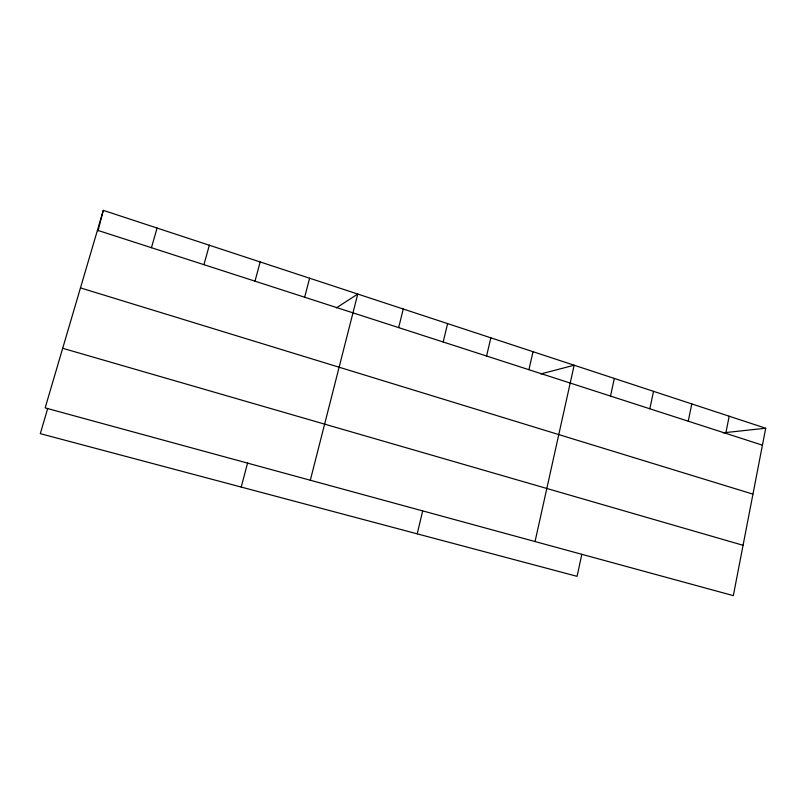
<?xml version="1.0" encoding="UTF-8"?>
<svg xmlns="http://www.w3.org/2000/svg" width="806" height="806" viewBox="0 0 806 806"><rect width="100%" height="100%" fill="white"/><g stroke="black" fill="none" stroke-linecap="round" stroke-linejoin="round"><path stroke-width="1.21" d="M765.7 428.228L733.329 595.644L45.146 407.896L103.299 210.356L765.7 428.228L723.194 432.832M725.773 433.326L729.178 416.218M688.264 421.195L691.79 403.917M649.848 408.783L653.515 391.333M610.515 396.068L614.323 378.437M581.821 554.306L577.086 576.34L40.3 433.658L47.735 408.36M535.043 541.551L574.164 365.229L540.866 373.924M528.917 369.702L533.018 351.698M486.582 356.02L490.854 337.825M417.206 533.844L422.646 511.044M443.179 341.996L447.612 323.599M398.658 327.599L403.262 309.02M310.32 480.245L357.763 294.049L336.394 307.862M98 230.838L103.299 210.356M304.648 297.223L309.625 278.221M241.216 487.066L247.644 462.735M254.988 281.173L260.177 261.95M203.938 264.67L209.338 245.236M151.447 247.704L157.069 228.038M62.697 348.283L743.061 545.299M80.469 287.893L752.955 494.138M97.435 230.254L762.426 445.174"/></g></svg>
